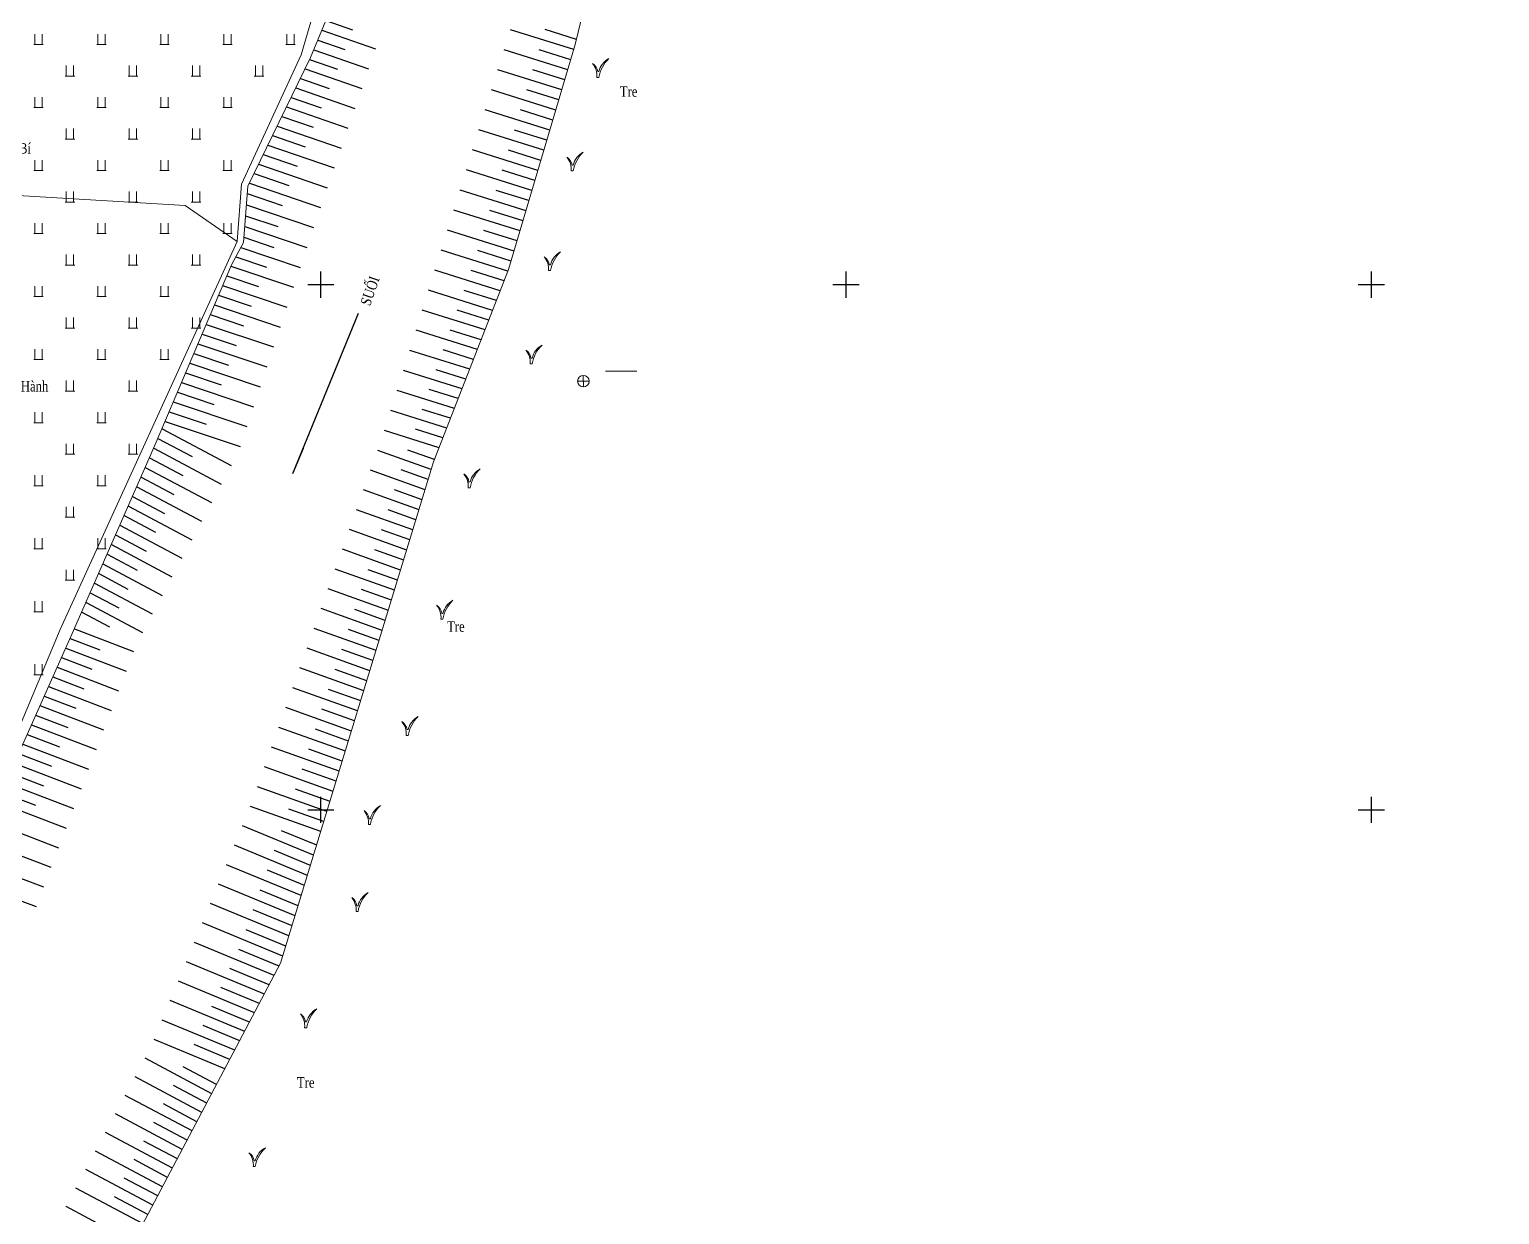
# Model space of a CAD drawing. Header units: metres. Extents: x 585499 to 586851, y 1565849 to 1566901.
# Drawn here: x 586122.3 to 586262.2, y 1566011.5 to 1566124.3 of the extents above; entities that cross this region are included whole.
import ezdxf

# ---------------------------------------------------------------- set-up
doc = ezdxf.new("R2010")
doc.units = ezdxf.units.M
for name, color, linetype, lineweight in [('59', 7, 'Continuous', 0), ('chem', 50, 'Continuous', 0), ('Coso', 7, 'Continuous', 0), ('duong bo', 97, 'Continuous', 0), ('Ghi chu', 2, 'Continuous', 5), ('text', 7, 'Continuous', 0), ('ThucVat', 90, 'Continuous', 0), ('thuy van', 111, 'Continuous', 0)]:
    doc.layers.add(name, color=color, linetype=linetype, lineweight=lineweight)
doc.layers.add('K_HUNG', color=7, linetype='Continuous')
doc.layers.add('taluy', color=15, linetype='Continuous')
doc.styles.add('ghi chu', font='times.ttf', dxfattribs={"height": 1})
doc.styles.get("Standard").update_dxf_attribs({"font": 'simplex.shx'})
doc.dimstyles.get("Standard").update_dxf_attribs({"dimtxt": 0.18, "dimasz": 0.18, "dimexe": 0.18, "dimexo": 0.0625, "dimgap": 0.09, "dimtad": 0, "dimtih": 1, "dimtoh": 1, "dimdec": 4, "dimzin": 0, "dimdsep": 46, "dimtxsty": 'Standard', "dimcen": 0.09, "dimadec": 0, "dimazin": 0, "dimtfac": 1, "dimtdec": 4, "dimtofl": 0, "dimtmove": 0, "dimatfit": 3, "dimfxl": 1, "dimtolj": 1, "dimtzin": 0, "dimarcsym": 0})

# ---------------------------------------------------------------- blocks, each defined once
blk = doc.blocks.new('fdsa')
at = {"layer": 'ThucVat', "color": 8}
for p, q in [((586981.4263575979, 1565459.991382506), (586981.4263575979, 1565458.991382506)), ((586982.1263575979, 1565459.991382506), (586982.1263575979, 1565458.991382506))]:
    blk.add_line(p, q, dxfattribs=at)
blk.add_lwpolyline([(586981.326357598, 1565458.991382506), (586982.2263575979, 1565458.991382506)], dxfattribs=at)
blk = doc.blocks.new('tre')
at = {"layer": 'Ghi chu', "color": 8}
blk.add_line((-0.4581687784585995, 2.170811738060081), (-0.02678256049287597, 2.173418245450137), dxfattribs=at)
at = {"layer": 'Ghi chu'}
blk.add_line((-0.7800000388195087, -3.094524458902015e-07), (-1.726021991999005e-09, -2.533511178626213e-10), dxfattribs=at)
at = {"layer": 'Ghi chu', "color": 8}
for centre, major_axis, ratio, start_param, end_param in [((7.569916903618463, 0.306761078211764), (-5.531466882671172, 5.531466882671173), 0.99999999999999, -0.2845391463814027, 0.5444522491529895), ((12.58891754404962, -2.098507465559521), (-9.024538174164114, 9.024538174164114), 0.9999999999999865, -0.02725136566702524, 0.6202220842804578), ((-4.772513657949531, 1.608162517962853), (3.076535866745311, 3.076535866745311), 0.9999999999999022, 5.627468846478097, 6.498727628251489), ((-7.851839350856864, 0.6854456025702689), (-5.023979863572765, 5.023979863572765), 0.9999999999999891, 3.830366531754255, 4.628631629884755)]:
    blk.add_ellipse(centre, major_axis=major_axis, ratio=ratio, start_param=start_param, end_param=end_param, dxfattribs=at)
blk = doc.blocks.new('06')
at = {"layer": '59', "color": 6, "linetype": 'Continuous'}
for p, q in [((-1.57, -1.55), (1.54, 1.56)), ((1.55, -1.56), (-1.56, 1.55))]:
    blk.add_line(p, q, dxfattribs=at)
blk.add_circle((-0.0080000001192093, 0), 2.2, dxfattribs=at)

msp = doc.modelspace()

# ---------------------------------------------------------------- linework, layer by layer
at = {"layer": 'chem', "color": 8}
msp.add_line((586177.0842761047, 1566091.766491167), (586180.0861944522, 1566091.766491167), dxfattribs=at)
at = {"layer": 'duong bo', "color": 8, "elevation": 14.25}
for points in [[(586142.0480000001, 1566104.121), (586142.4352413717, 1566109.555552063), (586148.1190000001, 1566121.891), (586150.1988193191, 1566128.952349877), (586145.9646923445, 1566132.378253624), (586144.7165170226, 1566132.818447685), (586123.3452865104, 1566142.765362633)], [(586079.6646180169, 1566025.002651665), (586090.8947905741, 1566054.520616785), (586097.9136389666, 1566076.708269083), (586101.4409217382, 1566077.154002386), (586103.0601344752, 1566081.505882662), (586108.5378042246, 1566099.635549722), (586110.529, 1566109.123), (586137.0860454823, 1566107.540641726), (586142.0480000001, 1566104.121)], [(586142.0480000001, 1566104.121), (586125.202, 1566067.179), (586116.9380000001, 1566047.505), (586112.9110000001, 1566036.063), (586107.9400000001, 1566026.383), (586104.559, 1566016.994)]]:
    msp.add_lwpolyline(points, dxfattribs=at)
at = {"layer": 'K_HUNG', "color": 8}
for p, q in [((586150, 1566098.75), (586150, 1566101.25)), ((586200, 1566098.75), (586200, 1566101.25)), ((586250, 1566098.75), (586250, 1566101.25)), ((586148.75, 1566100), (586151.25, 1566100)), ((586198.75, 1566100), (586201.25, 1566100)), ((586248.75, 1566100), (586251.25, 1566100)), ((586150, 1566048.75), (586150, 1566051.25)), ((586250, 1566048.75), (586250, 1566051.25)), ((586148.75, 1566050), (586151.25, 1566050)), ((586248.75, 1566050), (586251.25, 1566050))]:
    msp.add_line(p, q, dxfattribs=at)
at = {"layer": 'taluy', "color": 8}
for p, q in [((586150.4787055476, 1566125.141709843), (586153.0006285561, 1566124.269501298)), ((586174.0834325218, 1566122.378157047), (586168.0476081979, 1566124.273082159)), ((586174.3441309773, 1566123.344434951), (586171.3456358837, 1566124.285801589)), ((586149.7124001189, 1566123.290502039), (586152.2906206092, 1566122.398822977)), ((586150.0955528333, 1566124.216105941), (586155.1956963321, 1566122.452218334)), ((586148.9352034909, 1566121.443060963), (586151.5751670627, 1566120.530028021)), ((586149.3292474047, 1566122.364898138), (586154.5419858671, 1566120.562069497)), ((586173.5144326466, 1566120.460546015), (586167.4485430137, 1566122.364910022)), ((586173.7989325842, 1566121.419351531), (586170.773504095, 1566122.369173811)), ((586148.494016221, 1566120.537528347), (586153.8882754019, 1566118.671920659)), ((586172.9454327712, 1566118.542934984), (586166.8494778293, 1566120.456737885)), ((586173.2299327089, 1566119.501740499), (586170.1894715652, 1566120.456282226)), ((586147.6116416815, 1566118.726463113), (586153.2345649368, 1566116.781771822)), ((586148.0528289513, 1566119.631995729), (586150.8071245602, 1566118.679420985)), ((586147.1704544118, 1566117.820930496), (586150.039082058, 1566116.82881395)), ((586172.3764328959, 1566116.625323952), (586166.2504126449, 1566118.548565747)), ((586172.6609328336, 1566117.584129468), (586169.6054390353, 1566118.543390642)), ((586146.2880798723, 1566116.009865262), (586149.2710395558, 1566114.978206914)), ((586146.729267142, 1566116.915397879), (586152.5808544717, 1566114.891622985)), ((586171.8074330207, 1566114.70771292), (586165.6513474606, 1566116.64039361)), ((586172.0919329582, 1566115.666518436), (586169.0214065055, 1566116.630499057)), ((586145.8468926025, 1566115.104332645), (586151.9271440066, 1566113.001474147)), ((586171.2384331453, 1566112.790101888), (586165.0522822762, 1566114.732221473)), ((586171.5229330829, 1566113.748907404), (586168.4373739756, 1566114.717607473)), ((586144.964518063, 1566113.293267411), (586151.2734335415, 1566111.11132531)), ((586145.4057053328, 1566114.198800028), (586148.5029970533, 1566113.127599878)), ((586144.5233307931, 1566112.387734794), (586147.7349545511, 1566111.276992843)), ((586170.66943327, 1566110.872490857), (586164.4532170919, 1566112.824049336)), ((586170.9539332077, 1566111.831296373), (586167.8533414458, 1566112.804715889)), ((586143.6409562536, 1566110.576669561), (586146.9669120486, 1566109.426385807)), ((586144.0821435234, 1566111.482202177), (586150.6197230764, 1566109.221176472)), ((586170.1004333948, 1566108.954879825), (586163.8541519076, 1566110.915877199)), ((586170.3849333324, 1566109.913685341), (586167.2693089161, 1566110.891824304)), ((586143.1997689839, 1566109.671136943), (586149.9660126113, 1566107.331027635)), ((586169.5314335194, 1566107.037268794), (586163.2550867232, 1566109.007705062)), ((586169.8159334571, 1566107.996074309), (586166.6852763863, 1566108.97893272)), ((586142.9155480226, 1566107.591006861), (586149.3185459409, 1566105.438749755)), ((586143.0008623465, 1566108.681811428), (586146.3200098625, 1566107.533882322)), ((586142.8351491932, 1566106.563050398), (586145.9175396846, 1566105.526958098)), ((586168.9624336442, 1566105.119657762), (586162.6560215389, 1566107.099532925)), ((586169.2469335818, 1566106.078463278), (586166.1012438564, 1566107.066041135)), ((586142.7547503636, 1566105.535093936), (586148.6813144106, 1566103.542981843)), ((586168.3934337689, 1566103.20204673), (586162.0569563545, 1566105.191360787)), ((586168.6779337066, 1566104.160852246), (586165.5172113266, 1566105.153149551)), ((586142.3872403721, 1566103.548663789), (586148.0440828803, 1566101.64721393)), ((586142.6743515342, 1566104.507137473), (586145.5185250898, 1566103.55111768)), ((586167.8117602614, 1566101.28841454), (586161.4578911702, 1566103.28318865)), ((586168.1089338312, 1566102.243241214), (586164.9331787968, 1566103.240257967)), ((586141.9019566543, 1566102.656802385), (586144.8137118847, 1566101.67806618)), ((586141.0387178612, 1566100.837002909), (586144.0634767229, 1566099.820282486)), ((586141.4294069133, 1566101.760660675), (586147.40685135, 1566099.751446018)), ((586167.0845003166, 1566099.420488682), (586160.8588259858, 1566101.375016513)), ((586167.448130289, 1566100.35445161), (586164.3032444335, 1566101.341777096)), ((586140.6480288089, 1566099.913345143), (586146.7696198196, 1566097.855678106)), ((586166.3572403719, 1566097.552562823), (586160.2597608016, 1566099.466844376)), ((586166.7208703443, 1566098.486525753), (586163.640081869, 1566099.453728099)), ((586139.8666507045, 1566098.066029611), (586146.1323882892, 1566095.959910194)), ((586140.2573397568, 1566098.989687377), (586143.3541719057, 1566097.948740764)), ((586139.4759616525, 1566097.142371845), (586142.6448670883, 1566096.077199041)), ((586165.6299804272, 1566095.684636965), (586159.6606956172, 1566097.558672239)), ((586165.9936103995, 1566096.618599894), (586162.9769193045, 1566097.565679101)), ((586138.6945835481, 1566095.295056313), (586141.9355622709, 1566094.205657319)), ((586139.0852726002, 1566096.218714078), (586145.4951567589, 1566094.064142282)), ((586164.9027204826, 1566093.816711108), (586159.0616304328, 1566095.650500102)), ((586165.2663504549, 1566094.750674036), (586162.31375674, 1566095.677630103)), ((586137.9132054436, 1566093.44774078), (586141.2262574534, 1566092.334115597)), ((586138.3038944959, 1566094.371398546), (586144.8579252285, 1566092.16837437)), ((586164.1754605379, 1566091.948785249), (586158.4625652485, 1566093.742327965)), ((586164.5390905101, 1566092.882748178), (586161.6505941753, 1566093.789581106)), ((586137.5225163915, 1566092.524083014), (586144.2206936983, 1566090.272606458)), ((586136.7411382872, 1566090.676767482), (586143.5834621679, 1566088.376838546)), ((586137.1318273394, 1566091.600425248), (586140.5169526362, 1566090.462573875)), ((586163.4482005931, 1566090.080859391), (586157.8635000641, 1566091.834155828)), ((586163.8118305654, 1566091.014822321), (586160.9874316109, 1566091.901532108)), ((586136.350449235, 1566089.753109716), (586139.8076478188, 1566088.591032153)), ((586162.7209406485, 1566088.212933534), (586157.2644348798, 1566089.92598369)), ((586163.0845706207, 1566089.146896463), (586160.3242690463, 1566090.013483111)), ((586135.5690711307, 1566087.905794184), (586139.0983430016, 1566086.719490431)), ((586135.9597601828, 1566088.82945195), (586142.9462306375, 1566086.481070633)), ((586161.9936807037, 1566086.345007676), (586156.6653696955, 1566088.017811553)), ((586162.357310676, 1566087.278970605), (586159.6611064818, 1566088.125434113)), ((586135.1783820785, 1566086.982136418), (586142.3089991072, 1566084.585302721)), ((586134.4909595913, 1566085.356948521), (586137.7438339076, 1566083.626049228)), ((586134.8820668142, 1566086.281594917), (586141.4664589236, 1566082.777949051)), ((586161.266420759, 1566084.477081818), (586156.0663045112, 1566086.109639416)), ((586161.6300507314, 1566085.411044747), (586158.9979439173, 1566086.237385116)), ((586134.0955757266, 1566084.434577786), (586140.5269575244, 1566081.012350818)), ((586160.5173417114, 1566082.395269025), (586155.416804576, 1566084.218390642)), ((586160.8263479441, 1566083.34677979), (586158.2898674273, 1566084.253412236)), ((586133.2896609113, 1566082.597896289), (586139.5874561251, 1566079.246752585)), ((586133.6926183191, 1566083.516237038), (586136.8749125719, 1566081.82289437)), ((586159.9330111173, 1566080.480208343), (586154.7436399068, 1566082.335082561)), ((586160.2251764145, 1566081.437738684), (586157.6526993279, 1566082.357237643)), ((586132.8867035038, 1566081.679555541), (586136.0022044646, 1566080.021754505)), ((586132.0807886885, 1566079.842874043), (586135.1294963574, 1566078.22061464)), ((586132.483746096, 1566080.761214792), (586138.6479547258, 1566077.481154352)), ((586159.3486805232, 1566078.56514766), (586154.0704752376, 1566080.45177448)), ((586159.6408458203, 1566079.522678002), (586157.0239516962, 1566080.458053261)), ((586131.6778312807, 1566078.924533295), (586137.7084533265, 1566075.715556119)), ((586158.7643499292, 1566076.650086978), (586153.3973105684, 1566078.568466399)), ((586159.0565152263, 1566077.607617319), (586156.3952040647, 1566078.558868879)), ((586130.8719164655, 1566077.087851798), (586136.7689519272, 1566073.949957886)), ((586131.2748738731, 1566078.006192546), (586134.2567882501, 1566076.419474775)), ((586158.1800193351, 1566074.735026295), (586152.7241458992, 1566076.685158318)), ((586158.4721846321, 1566075.692556637), (586155.7664564329, 1566076.659684497)), ((586130.0660016502, 1566075.251170301), (586135.8294505279, 1566072.184359653)), ((586130.4689590578, 1566076.169511049), (586133.3840801427, 1566074.618334909)), ((586129.6630442425, 1566074.332829552), (586132.5113720354, 1566072.817195044)), ((586157.5956887411, 1566072.819965613), (586152.05098123, 1566074.801850237)), ((586157.887854038, 1566073.777495954), (586155.1377088013, 1566074.760500116)), ((586128.8571294273, 1566072.496148055), (586131.6386639281, 1566071.016055179)), ((586129.2600868349, 1566073.414488804), (586134.8899491286, 1566070.41876142)), ((586157.0113581469, 1566070.90490493), (586151.3778165608, 1566072.918542156)), ((586157.303523444, 1566071.862435272), (586154.5089611697, 1566072.861315734)), ((586128.4541720196, 1566071.577807306), (586133.9504477293, 1566068.653163187)), ((586127.6482572043, 1566069.741125809), (586133.01094633, 1566066.887564954)), ((586128.0512146119, 1566070.659466558), (586130.7659558208, 1566069.214915314)), ((586156.4270275529, 1566068.989844248), (586150.7046518916, 1566071.035234075)), ((586156.7191928498, 1566069.947374589), (586153.880213538, 1566070.962131352)), ((586127.2452997966, 1566068.822785061), (586129.8932477136, 1566067.413775449)), ((586155.8426969588, 1566067.074783566), (586150.0314872223, 1566069.151925994)), ((586156.1348622558, 1566068.032313907), (586153.2514659064, 1566069.062946971)), ((586126.5458120528, 1566067.228651075), (586132.1769648021, 1566065.073926167)), ((586155.2583663646, 1566065.159722883), (586149.3583225531, 1566067.268617912)), ((586155.5505316617, 1566066.117253224), (586152.6227182747, 1566067.163762589)), ((586126.1394327733, 1566066.313441273), (586128.979511433, 1566065.226703175)), ((586125.3184881544, 1566064.486154014), (586128.2116644143, 1566063.379098456)), ((586125.7289604638, 1566065.399797644), (586131.4622153834, 1566063.206003987)), ((586154.6740357706, 1566063.244662201), (586148.6851578839, 1566065.385309831)), ((586154.9662010677, 1566064.202192542), (586151.993970643, 1566065.264578207)), ((586124.4975435358, 1566062.658866755), (586127.4438173957, 1566061.531493736)), ((586124.9080158451, 1566063.572510384), (586130.7474659649, 1566061.338081808)), ((586154.0897051765, 1566061.329601518), (586148.0119932147, 1566063.502001751)), ((586154.3818704735, 1566062.287131859), (586151.3652230115, 1566063.365393825)), ((586124.0870712263, 1566061.745223125), (586130.0327165462, 1566059.470159628)), ((586153.5053745824, 1566059.414540836), (586147.3388285455, 1566061.618693669)), ((586153.7975398795, 1566060.372071177), (586150.7364753798, 1566061.466209443)), ((586123.2661266074, 1566059.917935866), (586129.3179671275, 1566057.602237449)), ((586123.6765989169, 1566060.831579496), (586126.6759703769, 1566059.683889017)), ((586122.8556542981, 1566059.004292236), (586125.9081233582, 1566057.836284298)), ((586152.9210439883, 1566057.499480153), (586146.6656638763, 1566059.735385588)), ((586153.2132092853, 1566058.457010495), (586150.1077277481, 1566059.567025062)), ((586122.0347096793, 1566057.177004977), (586125.1402763395, 1566055.988679578)), ((586122.4451819888, 1566058.090648607), (586128.603217709, 1566055.734315269)), ((586152.3367133942, 1566055.584419471), (586145.9924992071, 1566057.852077507)), ((586152.6288786914, 1566056.541949812), (586149.4789801165, 1566057.66784068)), ((586121.62423737, 1566056.263361348), (586127.8884682903, 1566053.86639309)), ((586151.7523828002, 1566053.669358788), (586145.319334538, 1566055.968769426)), ((586152.0445480972, 1566054.62688913), (586148.8502324849, 1566055.768656298)), ((586120.8032927511, 1566054.436074088), (586127.1737188718, 1566051.99847091)), ((586121.2137650605, 1566055.349717718), (586124.3724293208, 1566054.141074859)), ((586120.3928204417, 1566053.522430459), (586123.604582302, 1566052.29347014)), ((586151.168052206, 1566051.754298106), (586144.6461698686, 1566054.085461345)), ((586151.4602175031, 1566052.711828447), (586148.2214848532, 1566053.869471916)), ((586119.571875823, 1566051.6951432), (586122.8367352834, 1566050.44586542)), ((586119.9823481323, 1566052.608786829), (586126.4589694531, 1566050.130548731)), ((586150.5837216119, 1566049.839237423), (586143.9730051995, 1566052.202153264)), ((586150.875886909, 1566050.796767764), (586147.5927372215, 1566051.970287534)), ((586119.1614035135, 1566050.78149957), (586125.7442200345, 1566048.262626551)), ((586149.999391018, 1566047.924176741), (586143.2998405303, 1566050.318845183)), ((586150.2915563149, 1566048.881707082), (586146.9639895898, 1566050.071103153)), ((586118.3404588947, 1566048.954212311), (586125.0294706159, 1566046.394704372)), ((586149.3124593975, 1566045.672855741), (586142.5437451712, 1566048.467456819)), ((586149.6056333457, 1566046.633691793), (586146.2655009537, 1566048.012733258)), ((586117.519514276, 1566047.126925051), (586124.3147211972, 1566044.526782192)), ((586148.7261115013, 1566043.751183637), (586141.7804983902, 1566046.618821011)), ((586149.0192854495, 1566044.712019689), (586145.5907036151, 1566046.127579302)), ((586116.9305510903, 1566045.164382355), (586123.6022298267, 1566042.658003862)), ((586148.1397636053, 1566041.829511533), (586141.0172516094, 1566044.770185203)), ((586116.4395239414, 1566043.212373792), (586122.898875831, 1566040.785761047)), ((586148.4329375534, 1566042.790347585), (586144.9159062766, 1566044.242425346)), ((586147.5534157091, 1566039.907839429), (586140.2540048284, 1566042.921549394)), ((586147.8465896572, 1566040.868675481), (586144.2411089381, 1566042.35727139)), ((586146.9670678129, 1566037.986167325), (586139.4907580474, 1566041.072913586)), ((586147.260241761, 1566038.947003377), (586143.5663115995, 1566040.472117433)), ((586146.3807199168, 1566036.064495221), (586138.7275112666, 1566039.224277778)), ((586146.673893865, 1566037.025331273), (586142.891514261, 1566038.586963478)), ((586145.5667821704, 1566034.236788207), (586137.9642644856, 1566037.37564197)), ((586146.0357161218, 1566035.125058173), (586142.190801999, 1566036.712509023)), ((586144.6289142676, 1566032.460248274), (586137.2010177048, 1566035.527006161)), ((586145.0978482192, 1566033.34851824), (586141.3402446571, 1566034.899921153)), ((586143.691046365, 1566030.683708341), (586136.4377709238, 1566033.678370353)), ((586144.1599803163, 1566031.571978307), (586140.4896873153, 1566033.087333282)), ((586142.753178462, 1566028.907168407), (586135.6745241429, 1566031.829734545)), ((586143.2221124135, 1566029.795438374), (586139.6391299735, 1566031.274745412)), ((586141.8153105594, 1566027.130628474), (586134.911277362, 1566029.981098737)), ((586142.2842445107, 1566028.018898441), (586138.7885726315, 1566029.462157541)), ((586140.8774426564, 1566025.354088541), (586134.1480305811, 1566028.132462929)), ((586139.6132923684, 1566022.959493885), (586133.2666831304, 1566026.339492563)), ((586141.346376608, 1566026.242358508), (586137.9380152898, 1566027.64956967)), ((586140.0801512392, 1566023.843833166), (586136.9084486233, 1566025.532979331)), ((586138.6795746265, 1566021.190815322), (586132.3265573763, 1566024.5742267)), ((586139.1464334974, 1566022.075154603), (586135.9715268754, 1566023.766007118)), ((586137.7458568849, 1566019.422136759), (586131.3864316223, 1566022.808960838)), ((586136.8121391431, 1566017.653458196), (586130.4463058682, 1566021.043694975)), ((586138.2127157557, 1566020.306476041), (586135.0346051275, 1566021.999034905)), ((586135.8784214014, 1566015.884779633), (586129.5061801142, 1566019.278429112)), ((586137.2789980139, 1566018.537797478), (586134.0976833797, 1566020.232062692)), ((586136.3452802723, 1566016.769118915), (586133.1607616318, 1566018.465090479)), ((586134.9447036596, 1566014.116101071), (586128.5660543601, 1566017.513163249)), ((586135.4115625306, 1566015.000440352), (586132.2238398839, 1566016.698118266)), ((586134.0109859179, 1566012.347422508), (586127.6259286061, 1566015.747897386)), ((586133.0772681762, 1566010.578743945), (586126.685802852, 1566013.982631523)), ((586134.4778447887, 1566013.231761789), (586131.286918136, 1566014.931146053)), ((586133.544127047, 1566011.463083226), (586130.349996388, 1566013.164173841)), ((586132.1435504344, 1566008.810065382), (586125.745677098, 1566012.21736566))]:
    msp.add_line(p, q, dxfattribs=at)
at = {"layer": 'thuy van', "color": 8, "elevation": 14.25}
for points in [[(586108.8130000001, 1566023.737), (586114.787, 1566036.643), (586117.3030000001, 1566046.645), (586126.3450000001, 1566066.771), (586134.241, 1566084.766), (586141.4820000001, 1566101.885), (586142.635, 1566104.004), (586143.055, 1566109.374), (586149.018, 1566121.613), (586159.9210000001, 1566147.952), (586165.05, 1566161.677), (586171.398, 1566172.231), (586177.261, 1566179.186), (586195.481, 1566192.753), (586195.701, 1566192.848), (586213.474, 1566206.256), (586221.8770000001, 1566209.434), (586227.8400000001, 1566211.77), (586236.7701205737, 1566208.648533521), (586246.572, 1566200.414), (586279.5094229652, 1566186.226237082)], [(586096.39, 1565913.335), (586101.1190000001, 1565933.458), (586124.8820000001, 1565995.055), (586146.174, 1566035.387), (586160.74, 1566083.125), (586167.87, 1566101.438), (586174.2270000001, 1566122.862), (586180.121, 1566147.138), (586202.99, 1566174.027), (586222.8911433069, 1566184.136737256), (586240.778, 1566186.835), (586251.8690000001, 1566183.313), (586280.24189314, 1566175.226395259)]]:
    msp.add_lwpolyline(points, dxfattribs=at)

# ---------------------------------------------------------------- block references
at = {"layer": 'Coso', "color": 8, "linetype": 'Continuous', "xscale": 0.2499999999548433, "yscale": 0.2499999999548433, "zscale": 0.2499999999548433, "rotation": 135.370705478365}
msp.add_blockref('06', (586174.9892322702, 1566090.809988562, 12.91), dxfattribs=at)
at = {"layer": 'ThucVat', "color": 8}
for p in [(-858.6564918957883, 663.8671861058101), (-852.6564918957883, 663.8671861058101), (-846.6564918957883, 663.8671861058101), (-840.6564918957883, 663.8671861058101), (-834.6564918957883, 663.8671861058101), (-855.6564918957883, 660.8671861058101), (-849.6564918957883, 660.8671861058101), (-843.6564918957883, 660.8671861058101), (-837.6564918957883, 660.8671861058101), (-858.6564918957883, 657.8671861058101), (-852.6564918957883, 657.8671861058101), (-846.6564918957883, 657.8671861058101), (-840.6564918957883, 657.8671861058101), (-855.6564918957883, 654.8671861058101), (-849.6564918957883, 654.8671861058101), (-843.6564918957883, 654.8671861058101), (-858.6564918957883, 651.8671861058101), (-852.6564918957883, 651.8671861058101), (-846.6564918957883, 651.8671861058101), (-840.6564918957883, 651.8671861058101), (-855.6564918957883, 648.8671861058101), (-849.6564918957883, 648.8671861058101), (-843.6564918957883, 648.8671861058101), (-858.6564918957883, 645.8671861058101), (-852.6564918957883, 645.8671861058101), (-846.6564918957883, 645.8671861058101), (-840.6564918957883, 645.8671861058101), (-855.6564918957883, 642.8671861058101), (-849.6564918957883, 642.8671861058101), (-843.6564918957883, 642.8671861058101), (-858.6564918957883, 639.8671861058101), (-852.6564918957883, 639.8671861058101), (-846.6564918957883, 639.8671861058101), (-855.6564918957883, 636.8671861058101), (-849.6564918957883, 636.8671861058101), (-843.6564918957883, 636.8671861058101), (-858.6564918957883, 633.8671861058101), (-852.6564918957883, 633.8671861058101), (-846.6564918957883, 633.8671861058101), (-855.6564918957883, 630.8671861058101), (-849.6564918957883, 630.8671861058101), (-858.6564918957883, 627.8671861058101), (-852.6564918957883, 627.8671861058101), (-855.6564918957883, 624.8671861058101), (-849.6564918957883, 624.8671861058101), (-858.6564918957883, 621.8671861058101), (-852.6564918957883, 621.8671861058101), (-855.6564918957883, 618.8671861058101), (-858.6564918957883, 615.8671861058101), (-852.6564918957883, 615.8671861058101), (-855.6564918957883, 612.8671861058101), (-858.6564918957883, 609.8671861058101), (-858.6564918957883, 603.8671861058101)]:
    msp.add_blockref('fdsa', p, dxfattribs=at)
at = {"layer": 'ThucVat', "color": 8, "xscale": 0.25, "yscale": 0.25, "zscale": 0.25}
for p in [(586176.4706021571, 1566119.735967836), (586174.0246732354, 1566110.822355504), (586171.8665074175, 1566101.333670794), (586170.1165531651, 1566092.455950197), (586164.2175589349, 1566080.666975974), (586161.6277599537, 1566068.159167951), (586158.3185723665, 1566057.089035153), (586154.721629337, 1566048.606726152), (586153.5487029717, 1566040.327053677), (586148.6568604514, 1566029.25692088), (586143.7650179312, 1566016.03027143)]:
    msp.add_blockref('tre', p, dxfattribs=at)

# ---------------------------------------------------------------- texts
at = {"layer": 'text', "color": 8, "style": 'ghi chu', "width": 0.8}
for s, p in [('Tre', (586178.458293039, 1566117.890641872, 14.25)), ('Bí', (586121.2715722871, 1566112.479409353, 14.25)), ('Hành', (586121.4449089152, 1566089.822409227, 14.25)), ('Tre', (586162.0148293838, 1566066.954813755, 14.25)), ('Tre', (586147.7223066308, 1566023.545862161, 14.25))]:
    msp.add_text(s, height=0.9999999999999998, dxfattribs=at).set_placement(p)
msp.add_text('SUỐI', height=0.9999999999999998, rotation=70.67791361611307, dxfattribs=at).set_placement((586154.6842401882, 1566097.91616077, 14.25))

# ---------------------------------------------------------------- leaders
at = {"layer": 'thuy van', "color": 8}
for points in [[(586147.3505010591, 1566082.027530242, 14.25), (586153.5853771956, 1566097.291307764, 14.25)], [(586147.3505010591, 1566082.027530242, 14.25), (586148.3369030519, 1566084.442369004, 14.25)]]:
    msp.add_leader(points, dimstyle='Standard', dxfattribs=at)

doc.saveas('drawing.dxf')
